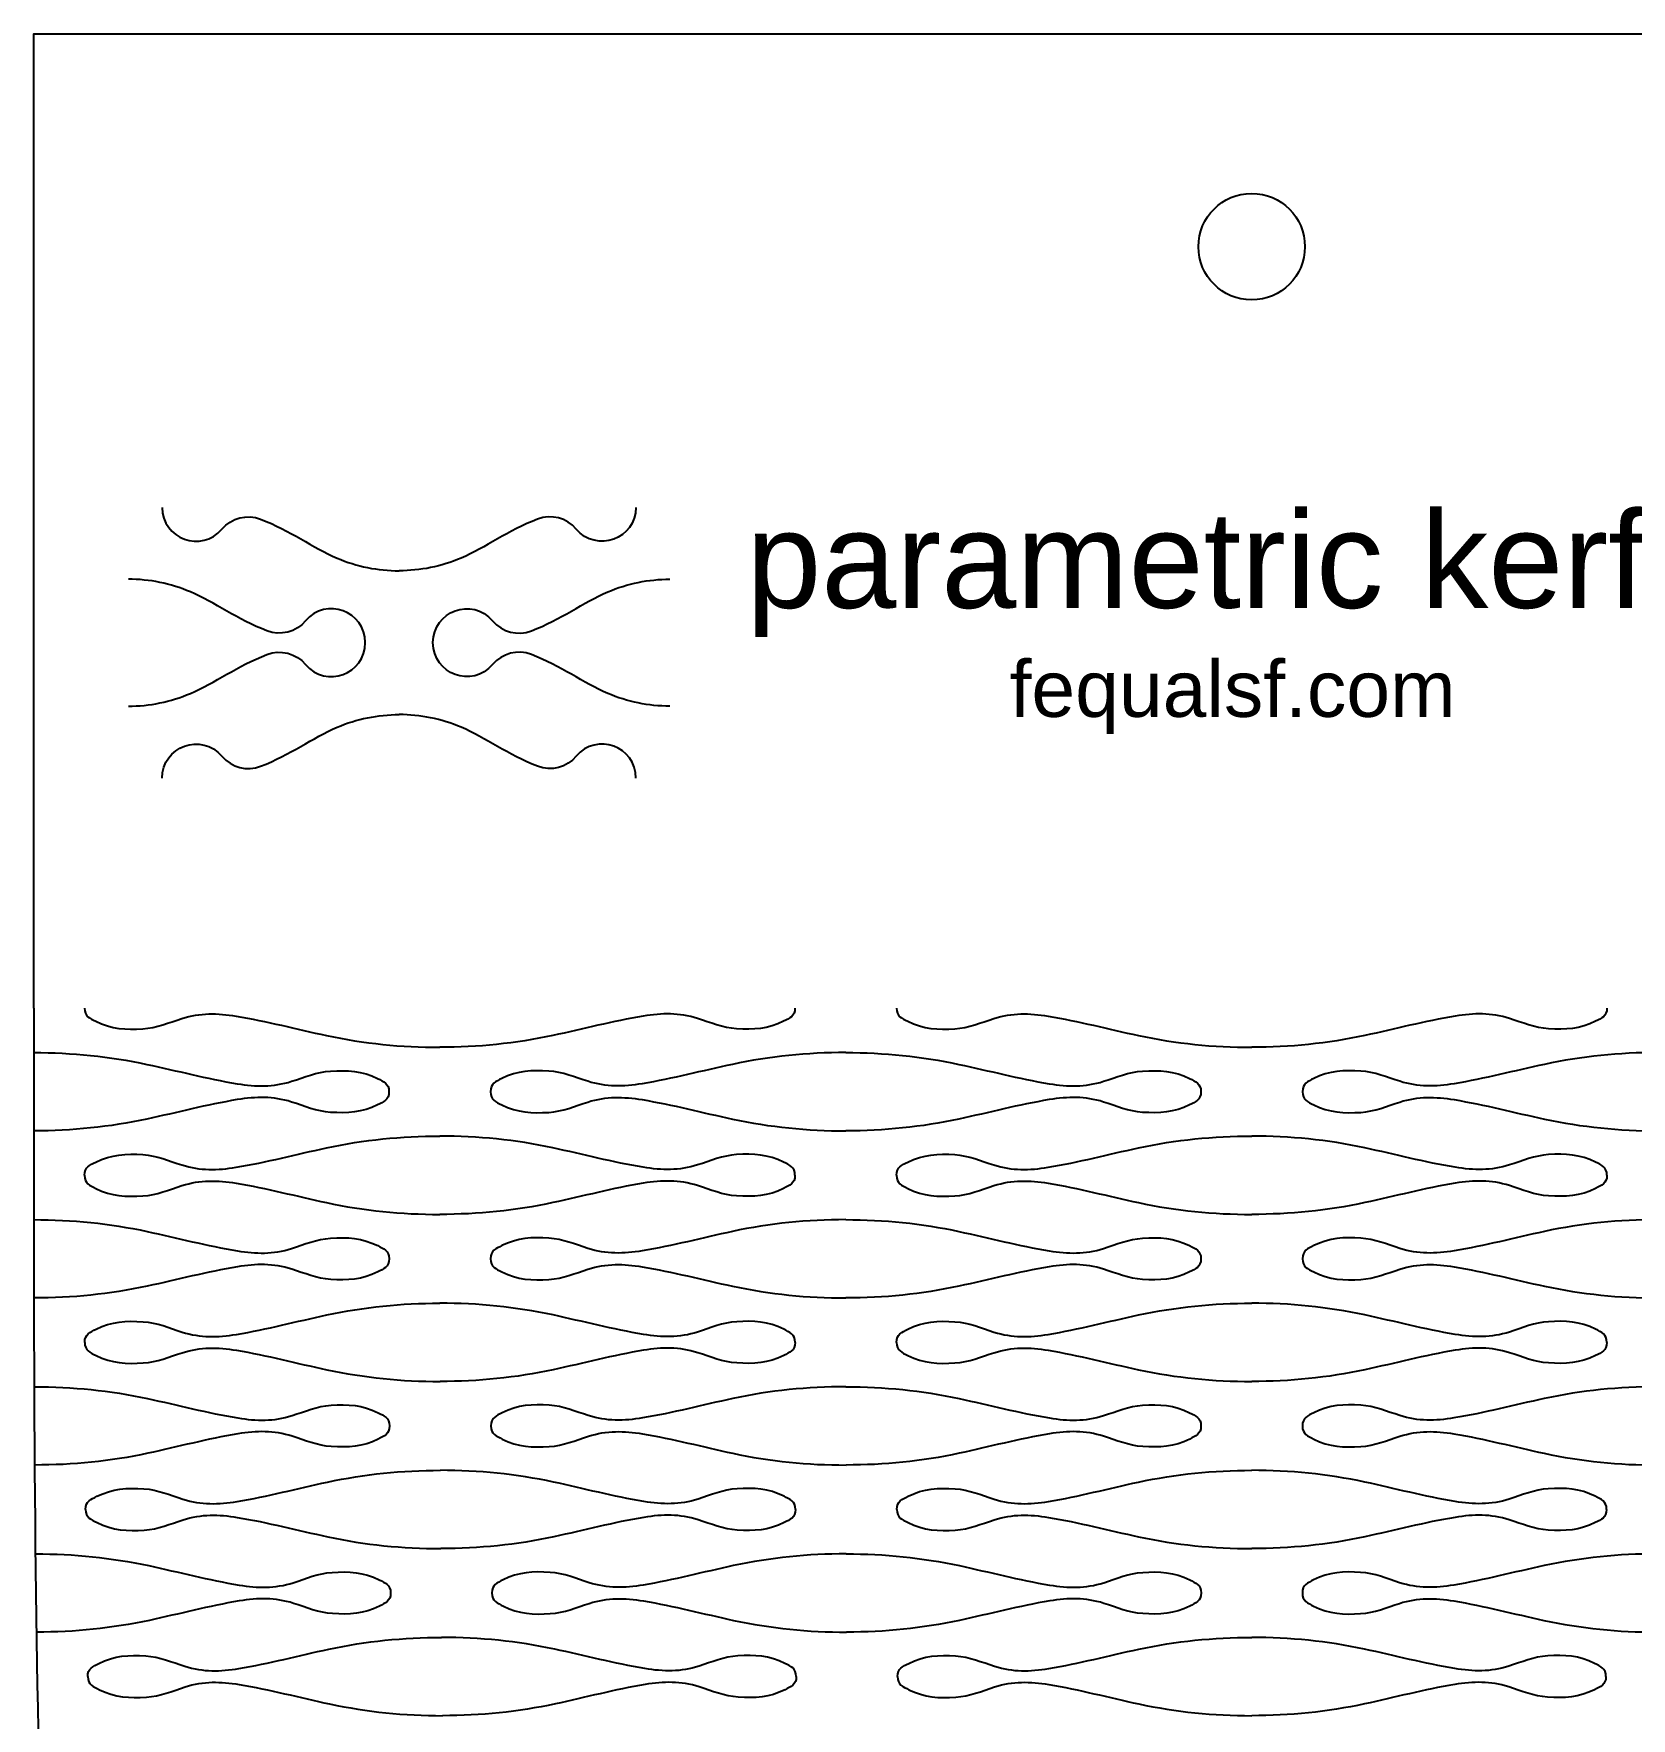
# Model space of a CAD drawing. Extents: x -15.8 to 22.7, y 5.7 to 11.5.
# Drawn here: x 5.646 to 8.356, y 8.608 to 11.465 of the extents above; entities that cross this region are included whole.
import ezdxf

# ---------------------------------------------------------------- set-up
doc = ezdxf.new("R2010")
doc.units = 0
doc.layers.add('DEFAULT', color=7, linetype='CONTINUOUS')
doc.styles.add('TEXTSTYLE25', font='standard')
doc.styles.add('TEXTSTYLE26', font='standard')

msp = doc.modelspace()

# ---------------------------------------------------------------- linework, layer by layer
at = {"layer": 'DEFAULT'}
msp.add_lwpolyline([(5.6458, 9.8123), (5.6458, 11.465), (9.7776, 11.465), (9.7776, 9.8123)], dxfattribs=at)
for points, knots in [([(7.802, 11.1038), (7.802, 11.1536), (7.7616, 11.1941), (7.7117, 11.1941), (7.6618, 11.1941), (7.6214, 11.1536), (7.6214, 11.1038), (7.6214, 11.0539), (7.6618, 11.0135), (7.7117, 11.0135), (7.7616, 11.0135), (7.802, 11.0539), (7.802, 11.1038)], [0, 0, 0, 0, 1, 1, 1, 2, 2, 2, 3, 3, 3, 4, 4, 4, 4]), ([(5.8638, 10.6617), (5.8638, 10.6082), (5.9306, 10.5838), (5.9651, 10.6248), (5.9811, 10.6438), (6.0075, 10.6506), (6.0307, 10.6417), (6.0809, 10.6223), (6.1188, 10.5935), (6.1604, 10.5757), (6.1938, 10.5613), (6.2297, 10.5541), (6.2656, 10.5541)], [0, 0, 0, 0, 1, 1, 1, 2, 2, 2, 3, 3, 3, 4, 4, 4, 4]), ([(6.6674, 10.6617), (6.6674, 10.6082), (6.6005, 10.5838), (6.5661, 10.6248), (6.55, 10.6438), (6.5237, 10.6506), (6.5005, 10.6417), (6.4502, 10.6223), (6.4124, 10.5935), (6.3708, 10.5757), (6.3373, 10.5613), (6.3015, 10.5541), (6.2656, 10.5541)], [0, 0, 0, 0, 1, 1, 1, 2, 2, 2, 3, 3, 3, 4, 4, 4, 4]), ([(6.2082, 10.4322), (6.2082, 10.4857), (6.1414, 10.5101), (6.1069, 10.4691), (6.0908, 10.4501), (6.0645, 10.4433), (6.0413, 10.4522), (5.9911, 10.4716), (5.9532, 10.5004), (5.9116, 10.5183), (5.8781, 10.5326), (5.8423, 10.5398), (5.8064, 10.5398)], [0, 0, 0, 0, 1, 1, 1, 2, 2, 2, 3, 3, 3, 4, 4, 4, 4]), ([(6.323, 10.4322), (6.323, 10.4857), (6.3898, 10.5101), (6.4243, 10.4691), (6.4403, 10.4501), (6.4667, 10.4433), (6.4899, 10.4522), (6.5401, 10.4716), (6.578, 10.5004), (6.6195, 10.5183), (6.653, 10.5326), (6.6889, 10.5398), (6.7248, 10.5398)], [0, 0, 0, 0, 1, 1, 1, 2, 2, 2, 3, 3, 3, 4, 4, 4, 4]), ([(5.8064, 10.3245), (5.8423, 10.3245), (5.8781, 10.3317), (5.9116, 10.3461), (5.9532, 10.3639), (5.9911, 10.3927), (6.0413, 10.4121), (6.0645, 10.421), (6.0908, 10.4142), (6.1069, 10.3952), (6.1414, 10.3542), (6.2082, 10.3786), (6.2082, 10.4322)], [0, 0, 0, 0, 1, 1, 1, 2, 2, 2, 3, 3, 3, 4, 4, 4, 4]), ([(6.7248, 10.3245), (6.6889, 10.3245), (6.653, 10.3317), (6.6195, 10.3461), (6.578, 10.3639), (6.5401, 10.3927), (6.4899, 10.4121), (6.4667, 10.421), (6.4403, 10.4142), (6.4243, 10.3952), (6.3898, 10.3542), (6.323, 10.3786), (6.323, 10.4322)], [0, 0, 0, 0, 1, 1, 1, 2, 2, 2, 3, 3, 3, 4, 4, 4, 4]), ([(5.8638, 10.2025), (5.8638, 10.2561), (5.9306, 10.2805), (5.9651, 10.2395), (5.9811, 10.2205), (6.0075, 10.2137), (6.0307, 10.2226), (6.0809, 10.242), (6.1188, 10.2708), (6.1604, 10.2887), (6.1938, 10.303), (6.2297, 10.3102), (6.2656, 10.3102)], [0, 0, 0, 0, 1, 1, 1, 2, 2, 2, 3, 3, 3, 4, 4, 4, 4]), ([(6.6674, 10.2025), (6.6674, 10.2561), (6.6005, 10.2805), (6.5661, 10.2395), (6.55, 10.2205), (6.5237, 10.2137), (6.5005, 10.2226), (6.4502, 10.242), (6.4124, 10.2708), (6.3708, 10.2887), (6.3373, 10.303), (6.3015, 10.3102), (6.2656, 10.3102)], [0, 0, 0, 0, 1, 1, 1, 2, 2, 2, 3, 3, 3, 4, 4, 4, 4]), ([(5.6458, 9.8123), (5.6458, 8.6318), (5.6458, 8.0416), (5.7491, 7.4513), (5.8524, 6.8611), (6.059, 6.2708), (6.8854, 5.6805)], [0, 0, 0, 0, 1, 1, 1, 2, 2, 2, 2]), ([(5.7319, 9.8123), (5.7319, 9.7983), (5.7411, 9.7951), (5.7512, 9.79), (5.7774, 9.7767), (5.8027, 9.7755), (5.8309, 9.7773), (5.8546, 9.7788), (5.8754, 9.7878), (5.8971, 9.7948), (5.9284, 9.8047), (5.9576, 9.804), (5.9892, 9.7988), (6.0408, 9.7902), (6.0913, 9.7768), (6.1424, 9.7659), (6.2061, 9.7523), (6.2694, 9.7459), (6.3345, 9.7459)], [0, 0, 0, 0, 1, 1, 1, 2, 2, 2, 3, 3, 3, 4, 4, 4, 5, 5, 5, 6, 6, 6, 6]), ([(6.937, 9.8123), (6.937, 9.7983), (6.9278, 9.7951), (6.9178, 9.79), (6.8915, 9.7767), (6.8662, 9.7755), (6.838, 9.7773), (6.8144, 9.7788), (6.7936, 9.7878), (6.7718, 9.7948), (6.7405, 9.8047), (6.7113, 9.804), (6.6798, 9.7988), (6.6281, 9.7902), (6.5776, 9.7768), (6.5265, 9.7659), (6.4628, 9.7523), (6.3995, 9.7459), (6.3345, 9.7459)], [0, 0, 0, 0, 1, 1, 1, 2, 2, 2, 3, 3, 3, 4, 4, 4, 5, 5, 5, 6, 6, 6, 6]), ([(7.1092, 9.8123), (7.1092, 9.7983), (7.1184, 9.7951), (7.1284, 9.79), (7.1547, 9.7767), (7.18, 9.7755), (7.2082, 9.7773), (7.2318, 9.7788), (7.2526, 9.7878), (7.2744, 9.7948), (7.3057, 9.8047), (7.3348, 9.804), (7.3664, 9.7988), (7.4181, 9.7902), (7.4686, 9.7768), (7.5197, 9.7659), (7.5833, 9.7523), (7.6467, 9.7459), (7.7117, 9.7459)], [0, 0, 0, 0, 1, 1, 1, 2, 2, 2, 3, 3, 3, 4, 4, 4, 5, 5, 5, 6, 6, 6, 6]), ([(8.3142, 9.8123), (8.3142, 9.7983), (8.305, 9.7951), (8.295, 9.79), (8.2688, 9.7767), (8.2434, 9.7755), (8.2153, 9.7773), (8.1916, 9.7788), (8.1708, 9.7878), (8.149, 9.7948), (8.1178, 9.8047), (8.0886, 9.804), (8.057, 9.7988), (8.0053, 9.7902), (7.9548, 9.7768), (7.9037, 9.7659), (7.8401, 9.7523), (7.7767, 9.7459), (7.7117, 9.7459)], [0, 0, 0, 0, 1, 1, 1, 2, 2, 2, 3, 3, 3, 4, 4, 4, 5, 5, 5, 6, 6, 6, 6]), ([(5.6458, 9.737), (5.7109, 9.737), (5.7743, 9.7306), (5.8379, 9.717), (5.889, 9.7061), (5.9395, 9.6927), (5.9912, 9.6841), (6.0227, 9.6789), (6.0519, 9.6782), (6.0832, 9.6882), (6.105, 9.6951), (6.1257, 9.7041), (6.1494, 9.7056), (6.1775, 9.7074), (6.2029, 9.7062), (6.2292, 9.6929), (6.2392, 9.6878), (6.2484, 9.6846), (6.2484, 9.6706)], [0, 0, 0, 0, 1, 1, 1, 2, 2, 2, 3, 3, 3, 4, 4, 4, 5, 5, 5, 6, 6, 6, 6]), ([(7.0231, 9.737), (6.958, 9.737), (6.8947, 9.7306), (6.831, 9.717), (6.7799, 9.7061), (6.7295, 9.6927), (6.6778, 9.6841), (6.6462, 9.6789), (6.617, 9.6782), (6.5858, 9.6882), (6.564, 9.6951), (6.5432, 9.7041), (6.5195, 9.7056), (6.4914, 9.7074), (6.4661, 9.7062), (6.4398, 9.6929), (6.4298, 9.6878), (6.4205, 9.6846), (6.4205, 9.6706)], [0, 0, 0, 0, 1, 1, 1, 2, 2, 2, 3, 3, 3, 4, 4, 4, 5, 5, 5, 6, 6, 6, 6]), ([(7.0231, 9.737), (7.0881, 9.737), (7.1515, 9.7306), (7.2152, 9.717), (7.2662, 9.7061), (7.3167, 9.6927), (7.3684, 9.6841), (7.4, 9.6789), (7.4291, 9.6782), (7.4604, 9.6882), (7.4822, 9.6951), (7.503, 9.7041), (7.5266, 9.7056), (7.5548, 9.7074), (7.5801, 9.7062), (7.6064, 9.6929), (7.6164, 9.6878), (7.6256, 9.6846), (7.6256, 9.6706)], [0, 0, 0, 0, 1, 1, 1, 2, 2, 2, 3, 3, 3, 4, 4, 4, 5, 5, 5, 6, 6, 6, 6]), ([(8.4003, 9.737), (8.3353, 9.737), (8.2719, 9.7306), (8.2083, 9.717), (8.1572, 9.7061), (8.1067, 9.6927), (8.055, 9.6841), (8.0235, 9.6789), (7.9943, 9.6782), (7.963, 9.6882), (7.9412, 9.6951), (7.9204, 9.7041), (7.8968, 9.7056), (7.8686, 9.7074), (7.8433, 9.7062), (7.817, 9.6929), (7.807, 9.6878), (7.7978, 9.6846), (7.7978, 9.6706)], [0, 0, 0, 0, 1, 1, 1, 2, 2, 2, 3, 3, 3, 4, 4, 4, 5, 5, 5, 6, 6, 6, 6]), ([(6.2484, 9.6706), (6.2484, 9.6566), (6.2392, 9.6534), (6.2292, 9.6483), (6.2029, 9.635), (6.1776, 9.6338), (6.1494, 9.6356), (6.1257, 9.6371), (6.105, 9.6461), (6.0832, 9.6531), (6.0519, 9.663), (6.0227, 9.6623), (5.9912, 9.6571), (5.9395, 9.6485), (5.889, 9.6351), (5.8379, 9.6242), (5.7742, 9.6106), (5.7109, 9.6042), (5.6459, 9.6042)], [0, 0, 0, 0, 1, 1, 1, 2, 2, 2, 3, 3, 3, 4, 4, 4, 5, 5, 5, 6, 6, 6, 6]), ([(6.4205, 9.6706), (6.4205, 9.6566), (6.4298, 9.6534), (6.4398, 9.6483), (6.4661, 9.635), (6.4914, 9.6338), (6.5195, 9.6356), (6.5432, 9.6371), (6.564, 9.6461), (6.5858, 9.6531), (6.617, 9.663), (6.6462, 9.6623), (6.6778, 9.6571), (6.7295, 9.6485), (6.78, 9.6351), (6.8311, 9.6242), (6.8947, 9.6106), (6.9581, 9.6042), (7.0231, 9.6042)], [0, 0, 0, 0, 1, 1, 1, 2, 2, 2, 3, 3, 3, 4, 4, 4, 5, 5, 5, 6, 6, 6, 6]), ([(7.6256, 9.6706), (7.6256, 9.6566), (7.6164, 9.6534), (7.6064, 9.6483), (7.5801, 9.635), (7.5548, 9.6338), (7.5266, 9.6356), (7.503, 9.6371), (7.4822, 9.6461), (7.4604, 9.6531), (7.4291, 9.663), (7.4, 9.6623), (7.3684, 9.6571), (7.3167, 9.6485), (7.2662, 9.6351), (7.2151, 9.6242), (7.1515, 9.6106), (7.0881, 9.6042), (7.0231, 9.6042)], [0, 0, 0, 0, 1, 1, 1, 2, 2, 2, 3, 3, 3, 4, 4, 4, 5, 5, 5, 6, 6, 6, 6]), ([(7.7978, 9.6706), (7.7978, 9.6566), (7.807, 9.6534), (7.817, 9.6483), (7.8433, 9.635), (7.8686, 9.6338), (7.8968, 9.6356), (7.9204, 9.6371), (7.9412, 9.6461), (7.963, 9.6531), (7.9943, 9.663), (8.0235, 9.6623), (8.055, 9.6571), (8.1067, 9.6485), (8.1572, 9.6351), (8.2083, 9.6242), (8.2719, 9.6106), (8.3353, 9.6042), (8.4003, 9.6042)], [0, 0, 0, 0, 1, 1, 1, 2, 2, 2, 3, 3, 3, 4, 4, 4, 5, 5, 5, 6, 6, 6, 6]), ([(5.732, 9.5289), (5.732, 9.5429), (5.7412, 9.5461), (5.7512, 9.5512), (5.7775, 9.5645), (5.8028, 9.5657), (5.831, 9.5639), (5.8546, 9.5624), (5.8754, 9.5534), (5.8972, 9.5464), (5.9285, 9.5365), (5.9576, 9.5372), (5.9892, 9.5424), (6.0409, 9.551), (6.0914, 9.5644), (6.1425, 9.5753), (6.2061, 9.5889), (6.2694, 9.5953), (6.3345, 9.5953)], [0, 0, 0, 0, 1, 1, 1, 2, 2, 2, 3, 3, 3, 4, 4, 4, 5, 5, 5, 6, 6, 6, 6]), ([(6.937, 9.5289), (6.937, 9.5429), (6.9278, 9.5461), (6.9178, 9.5512), (6.8915, 9.5645), (6.8662, 9.5657), (6.838, 9.5639), (6.8144, 9.5624), (6.7936, 9.5534), (6.7718, 9.5464), (6.7405, 9.5365), (6.7114, 9.5372), (6.6798, 9.5424), (6.6281, 9.551), (6.5776, 9.5644), (6.5265, 9.5753), (6.4629, 9.5889), (6.3995, 9.5953), (6.3345, 9.5953)], [0, 0, 0, 0, 1, 1, 1, 2, 2, 2, 3, 3, 3, 4, 4, 4, 5, 5, 5, 6, 6, 6, 6]), ([(7.1092, 9.5289), (7.1092, 9.5429), (7.1184, 9.5461), (7.1284, 9.5512), (7.1547, 9.5645), (7.18, 9.5657), (7.2082, 9.5639), (7.2318, 9.5624), (7.2526, 9.5534), (7.2744, 9.5464), (7.3057, 9.5365), (7.3348, 9.5372), (7.3664, 9.5424), (7.4181, 9.551), (7.4686, 9.5644), (7.5197, 9.5753), (7.5833, 9.5889), (7.6467, 9.5953), (7.7117, 9.5953)], [0, 0, 0, 0, 1, 1, 1, 2, 2, 2, 3, 3, 3, 4, 4, 4, 5, 5, 5, 6, 6, 6, 6]), ([(8.3142, 9.5289), (8.3142, 9.5429), (8.305, 9.5461), (8.295, 9.5512), (8.2687, 9.5645), (8.2434, 9.5657), (8.2152, 9.5639), (8.1916, 9.5624), (8.1708, 9.5534), (8.149, 9.5464), (8.1178, 9.5365), (8.0886, 9.5372), (8.057, 9.5424), (8.0053, 9.551), (7.9548, 9.5644), (7.9037, 9.5753), (7.8401, 9.5889), (7.7767, 9.5953), (7.7117, 9.5953)], [0, 0, 0, 0, 1, 1, 1, 2, 2, 2, 3, 3, 3, 4, 4, 4, 5, 5, 5, 6, 6, 6, 6]), ([(5.732, 9.5289), (5.732, 9.5149), (5.7412, 9.5117), (5.7512, 9.5066), (5.7775, 9.4933), (5.8028, 9.4921), (5.831, 9.4939), (5.8547, 9.4953), (5.8754, 9.5044), (5.8972, 9.5113), (5.9285, 9.5213), (5.9576, 9.5206), (5.9892, 9.5154), (6.0409, 9.5068), (6.0914, 9.4934), (6.1425, 9.4825), (6.2062, 9.4689), (6.2695, 9.4625), (6.3346, 9.4625)], [0, 0, 0, 0, 1, 1, 1, 2, 2, 2, 3, 3, 3, 4, 4, 4, 5, 5, 5, 6, 6, 6, 6]), ([(6.937, 9.5289), (6.937, 9.5149), (6.9278, 9.5117), (6.9178, 9.5066), (6.8915, 9.4932), (6.8662, 9.4921), (6.8381, 9.4939), (6.8144, 9.4953), (6.7936, 9.5044), (6.7718, 9.5113), (6.7405, 9.5213), (6.7114, 9.5206), (6.6798, 9.5154), (6.6281, 9.5068), (6.5776, 9.4934), (6.5266, 9.4825), (6.4629, 9.4689), (6.3996, 9.4625), (6.3346, 9.4625)], [0, 0, 0, 0, 1, 1, 1, 2, 2, 2, 3, 3, 3, 4, 4, 4, 5, 5, 5, 6, 6, 6, 6]), ([(7.1092, 9.5289), (7.1092, 9.5149), (7.1184, 9.5117), (7.1284, 9.5066), (7.1547, 9.4933), (7.18, 9.4921), (7.2082, 9.4939), (7.2318, 9.4953), (7.2526, 9.5044), (7.2744, 9.5113), (7.3057, 9.5213), (7.3349, 9.5206), (7.3664, 9.5154), (7.4181, 9.5068), (7.4686, 9.4934), (7.5197, 9.4825), (7.5833, 9.4689), (7.6467, 9.4625), (7.7117, 9.4625)], [0, 0, 0, 0, 1, 1, 1, 2, 2, 2, 3, 3, 3, 4, 4, 4, 5, 5, 5, 6, 6, 6, 6]), ([(8.3142, 9.5289), (8.3142, 9.5149), (8.305, 9.5117), (8.295, 9.5066), (8.2687, 9.4933), (8.2434, 9.4921), (8.2152, 9.4939), (8.1916, 9.4953), (8.1708, 9.5044), (8.149, 9.5113), (8.1177, 9.5213), (8.0886, 9.5206), (8.057, 9.5154), (8.0053, 9.5068), (7.9548, 9.4934), (7.9037, 9.4825), (7.8401, 9.4689), (7.7767, 9.4625), (7.7117, 9.4625)], [0, 0, 0, 0, 1, 1, 1, 2, 2, 2, 3, 3, 3, 4, 4, 4, 5, 5, 5, 6, 6, 6, 6]), ([(5.646, 9.4536), (5.7111, 9.4536), (5.7744, 9.4472), (5.8381, 9.4336), (5.8892, 9.4226), (5.9397, 9.4093), (5.9914, 9.4007), (6.0229, 9.3955), (6.0521, 9.3947), (6.0833, 9.4047), (6.1051, 9.4117), (6.1259, 9.4207), (6.1495, 9.4222), (6.1777, 9.424), (6.2031, 9.4228), (6.2293, 9.4095), (6.2394, 9.4044), (6.2486, 9.4012), (6.2486, 9.3872)], [0, 0, 0, 0, 1, 1, 1, 2, 2, 2, 3, 3, 3, 4, 4, 4, 5, 5, 5, 6, 6, 6, 6]), ([(7.0232, 9.4536), (6.9581, 9.4536), (6.8948, 9.4472), (6.8311, 9.4336), (6.78, 9.4226), (6.7296, 9.4093), (6.6779, 9.4007), (6.6463, 9.3955), (6.6172, 9.3948), (6.5859, 9.4047), (6.5641, 9.4117), (6.5433, 9.4207), (6.5197, 9.4222), (6.4915, 9.424), (6.4662, 9.4228), (6.4399, 9.4095), (6.4299, 9.4044), (6.4207, 9.4012), (6.4207, 9.3872)], [0, 0, 0, 0, 1, 1, 1, 2, 2, 2, 3, 3, 3, 4, 4, 4, 5, 5, 5, 6, 6, 6, 6]), ([(7.0232, 9.4536), (7.0882, 9.4536), (7.1515, 9.4472), (7.2152, 9.4336), (7.2663, 9.4226), (7.3168, 9.4093), (7.3684, 9.4007), (7.4, 9.3955), (7.4292, 9.3948), (7.4604, 9.4047), (7.4822, 9.4117), (7.503, 9.4207), (7.5267, 9.4222), (7.5548, 9.424), (7.5801, 9.4228), (7.6064, 9.4095), (7.6164, 9.4044), (7.6256, 9.4012), (7.6256, 9.3872)], [0, 0, 0, 0, 1, 1, 1, 2, 2, 2, 3, 3, 3, 4, 4, 4, 5, 5, 5, 6, 6, 6, 6]), ([(8.4003, 9.4536), (8.3352, 9.4536), (8.2719, 9.4472), (8.2082, 9.4336), (8.1571, 9.4226), (8.1066, 9.4093), (8.055, 9.4007), (8.0234, 9.3955), (7.9942, 9.3948), (7.963, 9.4047), (7.9412, 9.4117), (7.9204, 9.4207), (7.8968, 9.4222), (7.8686, 9.424), (7.8433, 9.4228), (7.817, 9.4095), (7.807, 9.4044), (7.7978, 9.4012), (7.7978, 9.3872)], [0, 0, 0, 0, 1, 1, 1, 2, 2, 2, 3, 3, 3, 4, 4, 4, 5, 5, 5, 6, 6, 6, 6]), ([(6.2486, 9.3872), (6.2486, 9.3732), (6.2394, 9.37), (6.2294, 9.3649), (6.2031, 9.3515), (6.1778, 9.3504), (6.1497, 9.3522), (6.126, 9.3536), (6.1052, 9.3627), (6.0834, 9.3696), (6.0522, 9.3796), (6.023, 9.3789), (5.9914, 9.3737), (5.9398, 9.3651), (5.8893, 9.3517), (5.8382, 9.3408), (5.7746, 9.3271), (5.7113, 9.3208), (5.6462, 9.3208)], [0, 0, 0, 0, 1, 1, 1, 2, 2, 2, 3, 3, 3, 4, 4, 4, 5, 5, 5, 6, 6, 6, 6]), ([(6.4207, 9.3872), (6.4207, 9.3732), (6.43, 9.37), (6.44, 9.3649), (6.4662, 9.3515), (6.4916, 9.3504), (6.5197, 9.3522), (6.5434, 9.3536), (6.5642, 9.3627), (6.586, 9.3696), (6.6172, 9.3796), (6.6464, 9.3789), (6.678, 9.3737), (6.7296, 9.3651), (6.7801, 9.3517), (6.8312, 9.3408), (6.8949, 9.3271), (6.9582, 9.3208), (7.0232, 9.3208)], [0, 0, 0, 0, 1, 1, 1, 2, 2, 2, 3, 3, 3, 4, 4, 4, 5, 5, 5, 6, 6, 6, 6]), ([(7.6256, 9.3872), (7.6256, 9.3732), (7.6164, 9.37), (7.6064, 9.3649), (7.5802, 9.3515), (7.5548, 9.3504), (7.5267, 9.3522), (7.503, 9.3536), (7.4822, 9.3627), (7.4604, 9.3696), (7.4292, 9.3796), (7.4, 9.3789), (7.3684, 9.3737), (7.3168, 9.3651), (7.2663, 9.3517), (7.2152, 9.3408), (7.1516, 9.3271), (7.0883, 9.3208), (7.0232, 9.3208)], [0, 0, 0, 0, 1, 1, 1, 2, 2, 2, 3, 3, 3, 4, 4, 4, 5, 5, 5, 6, 6, 6, 6]), ([(7.7978, 9.3872), (7.7978, 9.3732), (7.807, 9.37), (7.817, 9.3649), (7.8433, 9.3515), (7.8686, 9.3504), (7.8968, 9.3522), (7.9204, 9.3536), (7.9412, 9.3627), (7.963, 9.3696), (7.9942, 9.3796), (8.0234, 9.3789), (8.055, 9.3737), (8.1066, 9.3651), (8.1571, 9.3517), (8.2082, 9.3408), (8.2719, 9.3271), (8.3352, 9.3208), (8.4002, 9.3208)], [0, 0, 0, 0, 1, 1, 1, 2, 2, 2, 3, 3, 3, 4, 4, 4, 5, 5, 5, 6, 6, 6, 6]), ([(5.7324, 9.2455), (5.7324, 9.2595), (5.7416, 9.2627), (5.7516, 9.2678), (5.7779, 9.2811), (5.8032, 9.2823), (5.8314, 9.2805), (5.855, 9.279), (5.8758, 9.27), (5.8976, 9.263), (5.9288, 9.2531), (5.958, 9.2538), (5.9896, 9.259), (6.0412, 9.2676), (6.0917, 9.281), (6.1428, 9.2919), (6.2064, 9.3055), (6.2697, 9.3119), (6.3347, 9.3119)], [0, 0, 0, 0, 1, 1, 1, 2, 2, 2, 3, 3, 3, 4, 4, 4, 5, 5, 5, 6, 6, 6, 6]), ([(6.9372, 9.2455), (6.9372, 9.2595), (6.928, 9.2627), (6.918, 9.2678), (6.8917, 9.2811), (6.8664, 9.2823), (6.8382, 9.2805), (6.8146, 9.279), (6.7938, 9.27), (6.772, 9.263), (6.7407, 9.2531), (6.7116, 9.2538), (6.68, 9.259), (6.6283, 9.2676), (6.5778, 9.281), (6.5267, 9.2919), (6.4631, 9.3055), (6.3998, 9.3119), (6.3347, 9.3119)], [0, 0, 0, 0, 1, 1, 1, 2, 2, 2, 3, 3, 3, 4, 4, 4, 5, 5, 5, 6, 6, 6, 6]), ([(7.1093, 9.2455), (7.1093, 9.2595), (7.1185, 9.2627), (7.1285, 9.2678), (7.1548, 9.2811), (7.1801, 9.2823), (7.2083, 9.2805), (7.2319, 9.279), (7.2527, 9.27), (7.2745, 9.263), (7.3058, 9.2531), (7.3349, 9.2538), (7.3665, 9.259), (7.4181, 9.2676), (7.4687, 9.281), (7.5197, 9.2919), (7.5834, 9.3055), (7.6467, 9.3119), (7.7117, 9.3119)], [0, 0, 0, 0, 1, 1, 1, 2, 2, 2, 3, 3, 3, 4, 4, 4, 5, 5, 5, 6, 6, 6, 6]), ([(8.3141, 9.2455), (8.3141, 9.2595), (8.3049, 9.2627), (8.2949, 9.2678), (8.2686, 9.2811), (8.2433, 9.2823), (8.2151, 9.2805), (8.1915, 9.279), (8.1707, 9.27), (8.1489, 9.263), (8.1177, 9.2531), (8.0885, 9.2538), (8.0569, 9.259), (8.0053, 9.2676), (7.9548, 9.281), (7.9037, 9.2919), (7.8401, 9.3055), (7.7767, 9.3119), (7.7117, 9.3119)], [0, 0, 0, 0, 1, 1, 1, 2, 2, 2, 3, 3, 3, 4, 4, 4, 5, 5, 5, 6, 6, 6, 6]), ([(5.7324, 9.2455), (5.7325, 9.2315), (5.7417, 9.2282), (5.7518, 9.2232), (5.778, 9.2099), (5.8034, 9.2087), (5.8316, 9.2105), (5.8552, 9.2119), (5.8759, 9.221), (5.8977, 9.2279), (5.929, 9.2379), (5.9581, 9.2372), (5.9897, 9.232), (6.0414, 9.2234), (6.0919, 9.21), (6.1431, 9.1991), (6.2067, 9.1855), (6.27, 9.1791), (6.3351, 9.1791)], [0, 0, 0, 0, 1, 1, 1, 2, 2, 2, 3, 3, 3, 4, 4, 4, 5, 5, 5, 6, 6, 6, 6]), ([(6.9372, 9.2455), (6.9372, 9.2315), (6.928, 9.2283), (6.918, 9.2232), (6.8918, 9.2098), (6.8665, 9.2087), (6.8383, 9.2105), (6.8146, 9.2119), (6.7939, 9.221), (6.7721, 9.2279), (6.7408, 9.2379), (6.7116, 9.2372), (6.6801, 9.232), (6.6284, 9.2234), (6.578, 9.21), (6.5269, 9.1991), (6.4633, 9.1854), (6.4001, 9.1791), (6.3351, 9.1791)], [0, 0, 0, 0, 1, 1, 1, 2, 2, 2, 3, 3, 3, 4, 4, 4, 5, 5, 5, 6, 6, 6, 6]), ([(7.1093, 9.2455), (7.1093, 9.2315), (7.1186, 9.2282), (7.1286, 9.2232), (7.1549, 9.2098), (7.1802, 9.2087), (7.2083, 9.2105), (7.232, 9.2119), (7.2528, 9.221), (7.2745, 9.2279), (7.3058, 9.2379), (7.3349, 9.2372), (7.3665, 9.232), (7.4182, 9.2234), (7.4687, 9.21), (7.5198, 9.1991), (7.5834, 9.1854), (7.6467, 9.1791), (7.7117, 9.1791)], [0, 0, 0, 0, 1, 1, 1, 2, 2, 2, 3, 3, 3, 4, 4, 4, 5, 5, 5, 6, 6, 6, 6]), ([(8.3141, 9.2455), (8.3141, 9.2315), (8.3049, 9.2282), (8.2948, 9.2232), (8.2686, 9.2098), (8.2432, 9.2087), (8.2151, 9.2105), (8.1914, 9.2119), (8.1707, 9.221), (8.1489, 9.2279), (8.1176, 9.2379), (8.0885, 9.2372), (8.0569, 9.232), (8.0052, 9.2234), (7.9548, 9.21), (7.9037, 9.1991), (7.84, 9.1854), (7.7767, 9.1791), (7.7117, 9.1791)], [0, 0, 0, 0, 1, 1, 1, 2, 2, 2, 3, 3, 3, 4, 4, 4, 5, 5, 5, 6, 6, 6, 6]), ([(5.6468, 9.1702), (5.7118, 9.1702), (5.7752, 9.1638), (5.8389, 9.1502), (5.89, 9.1392), (5.9405, 9.1259), (5.9922, 9.1173), (6.0237, 9.1121), (6.0529, 9.1113), (6.0841, 9.1213), (6.1059, 9.1283), (6.1266, 9.1373), (6.1502, 9.1388), (6.1784, 9.1406), (6.2037, 9.1394), (6.23, 9.1261), (6.24, 9.121), (6.2493, 9.1178), (6.2493, 9.1038)], [0, 0, 0, 0, 1, 1, 1, 2, 2, 2, 3, 3, 3, 4, 4, 4, 5, 5, 5, 6, 6, 6, 6]), ([(7.0234, 9.1702), (6.9584, 9.1702), (6.8951, 9.1638), (6.8315, 9.1502), (6.7804, 9.1392), (6.73, 9.1259), (6.6784, 9.1173), (6.6469, 9.1121), (6.6177, 9.1114), (6.5865, 9.1213), (6.5646, 9.1283), (6.5439, 9.1373), (6.5202, 9.1388), (6.4921, 9.1406), (6.4668, 9.1394), (6.4405, 9.1261), (6.4305, 9.121), (6.4213, 9.1178), (6.4214, 9.1038)], [0, 0, 0, 0, 1, 1, 1, 2, 2, 2, 3, 3, 3, 4, 4, 4, 5, 5, 5, 6, 6, 6, 6]), ([(7.0234, 9.1702), (7.0884, 9.1702), (7.1518, 9.1638), (7.2154, 9.1502), (7.2665, 9.1392), (7.317, 9.1259), (7.3686, 9.1173), (7.4002, 9.1121), (7.4293, 9.1113), (7.4605, 9.1213), (7.4823, 9.1283), (7.5031, 9.1373), (7.5267, 9.1388), (7.5549, 9.1406), (7.5802, 9.1394), (7.6064, 9.1261), (7.6165, 9.121), (7.6257, 9.1178), (7.6257, 9.1038)], [0, 0, 0, 0, 1, 1, 1, 2, 2, 2, 3, 3, 3, 4, 4, 4, 5, 5, 5, 6, 6, 6, 6]), ([(8.4, 9.1702), (8.335, 9.1702), (8.2716, 9.1638), (8.208, 9.1502), (8.1569, 9.1392), (8.1065, 9.1259), (8.0548, 9.1173), (8.0233, 9.1121), (7.9941, 9.1113), (7.9629, 9.1213), (7.9411, 9.1283), (7.9203, 9.1373), (7.8967, 9.1388), (7.8686, 9.1406), (7.8432, 9.1394), (7.817, 9.1261), (7.8069, 9.121), (7.7977, 9.1178), (7.7977, 9.1038)], [0, 0, 0, 0, 1, 1, 1, 2, 2, 2, 3, 3, 3, 4, 4, 4, 5, 5, 5, 6, 6, 6, 6]), ([(6.2493, 9.1038), (6.2494, 9.0898), (6.2402, 9.0865), (6.2302, 9.0815), (6.204, 9.0681), (6.1787, 9.067), (6.1505, 9.0688), (6.1269, 9.0702), (6.1061, 9.0793), (6.0843, 9.0862), (6.053, 9.0962), (6.0239, 9.0955), (5.9923, 9.0903), (5.9407, 9.0817), (5.8903, 9.0683), (5.8393, 9.0574), (5.7757, 9.0437), (5.7125, 9.0374), (5.6475, 9.0374)], [0, 0, 0, 0, 1, 1, 1, 2, 2, 2, 3, 3, 3, 4, 4, 4, 5, 5, 5, 6, 6, 6, 6]), ([(6.4214, 9.1038), (6.4214, 9.0898), (6.4306, 9.0865), (6.4407, 9.0815), (6.4669, 9.0681), (6.4923, 9.067), (6.5204, 9.0688), (6.544, 9.0702), (6.5648, 9.0793), (6.5866, 9.0862), (6.6178, 9.0962), (6.6469, 9.0955), (6.6785, 9.0903), (6.7301, 9.0817), (6.7806, 9.0683), (6.8317, 9.0574), (6.8953, 9.0437), (6.9586, 9.0374), (7.0237, 9.0374)], [0, 0, 0, 0, 1, 1, 1, 2, 2, 2, 3, 3, 3, 4, 4, 4, 5, 5, 5, 6, 6, 6, 6]), ([(7.6257, 9.1038), (7.6257, 9.0898), (7.6165, 9.0865), (7.6065, 9.0815), (7.5802, 9.0681), (7.5549, 9.067), (7.5268, 9.0688), (7.5031, 9.0702), (7.4824, 9.0793), (7.4606, 9.0862), (7.4293, 9.0962), (7.4002, 9.0955), (7.3686, 9.0903), (7.317, 9.0817), (7.2665, 9.0683), (7.2155, 9.0574), (7.1519, 9.0437), (7.0886, 9.0374), (7.0237, 9.0374)], [0, 0, 0, 0, 1, 1, 1, 2, 2, 2, 3, 3, 3, 4, 4, 4, 5, 5, 5, 6, 6, 6, 6]), ([(7.7977, 9.1038), (7.7977, 9.0898), (7.8069, 9.0865), (7.8169, 9.0815), (7.8432, 9.0681), (7.8685, 9.067), (7.8967, 9.0688), (7.9203, 9.0702), (7.9411, 9.0793), (7.9628, 9.0862), (7.9941, 9.0962), (8.0232, 9.0955), (8.0548, 9.0903), (8.1064, 9.0817), (8.1569, 9.0683), (8.2079, 9.0574), (8.2715, 9.0437), (8.3348, 9.0374), (8.3998, 9.0374)], [0, 0, 0, 0, 1, 1, 1, 2, 2, 2, 3, 3, 3, 4, 4, 4, 5, 5, 5, 6, 6, 6, 6]), ([(5.7339, 8.9621), (5.7339, 8.9761), (5.743, 8.9793), (5.7531, 8.9844), (5.7793, 8.9977), (5.8046, 8.9988), (5.8327, 8.9971), (5.8563, 8.9956), (5.8771, 8.9866), (5.8989, 8.9796), (5.9302, 8.9696), (5.9593, 8.9704), (5.9909, 8.9756), (6.0424, 8.9842), (6.0929, 8.9975), (6.1439, 9.0085), (6.2074, 9.0221), (6.2707, 9.0285), (6.3356, 9.0285)], [0, 0, 0, 0, 1, 1, 1, 2, 2, 2, 3, 3, 3, 4, 4, 4, 5, 5, 5, 6, 6, 6, 6]), ([(6.9378, 8.9621), (6.9378, 8.9761), (6.9286, 8.9793), (6.9185, 8.9844), (6.8923, 8.9977), (6.867, 8.9989), (6.8388, 8.9971), (6.8152, 8.9956), (6.7945, 8.9866), (6.7727, 8.9796), (6.7415, 8.9696), (6.7123, 8.9704), (6.6808, 8.9756), (6.6291, 8.9842), (6.5786, 8.9975), (6.5275, 9.0085), (6.4639, 9.0221), (6.4006, 9.0285), (6.3356, 9.0285)], [0, 0, 0, 0, 1, 1, 1, 2, 2, 2, 3, 3, 3, 4, 4, 4, 5, 5, 5, 6, 6, 6, 6]), ([(7.1098, 8.9621), (7.1098, 8.9761), (7.119, 8.9793), (7.129, 8.9844), (7.1552, 8.9977), (7.1805, 8.9989), (7.2086, 8.9971), (7.2323, 8.9956), (7.253, 8.9866), (7.2748, 8.9796), (7.3061, 8.9696), (7.3352, 8.9704), (7.3668, 8.9756), (7.4184, 8.9842), (7.4688, 8.9975), (7.5199, 9.0085), (7.5834, 9.0221), (7.6467, 9.0285), (7.7117, 9.0285)], [0, 0, 0, 0, 1, 1, 1, 2, 2, 2, 3, 3, 3, 4, 4, 4, 5, 5, 5, 6, 6, 6, 6]), ([(8.3136, 8.9621), (8.3137, 8.9761), (8.3045, 8.9793), (8.2945, 8.9844), (8.2682, 8.9977), (8.2429, 8.9989), (8.2148, 8.9971), (8.1911, 8.9956), (8.1704, 8.9866), (8.1486, 8.9796), (8.1174, 8.9696), (8.0882, 8.9704), (8.0567, 8.9756), (8.0051, 8.9842), (7.9546, 8.9975), (7.9036, 9.0085), (7.84, 9.0221), (7.7767, 9.0285), (7.7117, 9.0285)], [0, 0, 0, 0, 1, 1, 1, 2, 2, 2, 3, 3, 3, 4, 4, 4, 5, 5, 5, 6, 6, 6, 6]), ([(5.7339, 8.9621), (5.7341, 8.948), (5.7434, 8.9448), (5.7534, 8.9398), (5.7797, 8.9265), (5.8051, 8.9253), (5.8333, 8.927), (5.8568, 8.9285), (5.8775, 8.9376), (5.8992, 8.9445), (5.9304, 8.9545), (5.9596, 8.9538), (5.9911, 8.9486), (6.0428, 8.94), (6.0934, 8.9266), (6.1445, 8.9157), (6.2081, 8.9021), (6.2714, 8.8957), (6.3365, 8.8957)], [0, 0, 0, 0, 1, 1, 1, 2, 2, 2, 3, 3, 3, 4, 4, 4, 5, 5, 5, 6, 6, 6, 6]), ([(6.9378, 8.9621), (6.9379, 8.9481), (6.9287, 8.9448), (6.9187, 8.9398), (6.8925, 8.9264), (6.8672, 8.9253), (6.8391, 8.927), (6.8154, 8.9285), (6.7947, 8.9376), (6.7728, 8.9445), (6.7416, 8.9545), (6.7125, 8.9538), (6.6809, 8.9486), (6.6294, 8.94), (6.579, 8.9266), (6.528, 8.9157), (6.4645, 8.902), (6.4014, 8.8957), (6.3365, 8.8957)], [0, 0, 0, 0, 1, 1, 1, 2, 2, 2, 3, 3, 3, 4, 4, 4, 5, 5, 5, 6, 6, 6, 6]), ([(7.1098, 8.9621), (7.1098, 8.9481), (7.119, 8.9448), (7.1291, 8.9398), (7.1553, 8.9264), (7.1807, 8.9253), (7.2088, 8.927), (7.2324, 8.9285), (7.2531, 8.9376), (7.2749, 8.9445), (7.3061, 8.9545), (7.3353, 8.9538), (7.3668, 8.9486), (7.4184, 8.94), (7.4689, 8.9266), (7.5199, 8.9157), (7.5835, 8.902), (7.6468, 8.8957), (7.7117, 8.8957)], [0, 0, 0, 0, 1, 1, 1, 2, 2, 2, 3, 3, 3, 4, 4, 4, 5, 5, 5, 6, 6, 6, 6]), ([(8.3136, 8.9621), (8.3136, 8.9481), (8.3044, 8.9448), (8.2943, 8.9398), (8.2681, 8.9264), (8.2428, 8.9253), (8.2146, 8.927), (8.191, 8.9285), (8.1703, 8.9376), (8.1485, 8.9445), (8.1173, 8.9545), (8.0882, 8.9538), (8.0566, 8.9486), (8.005, 8.94), (7.9545, 8.9266), (7.9035, 8.9157), (7.8399, 8.902), (7.7767, 8.8957), (7.7117, 8.8957)], [0, 0, 0, 0, 1, 1, 1, 2, 2, 2, 3, 3, 3, 4, 4, 4, 5, 5, 5, 6, 6, 6, 6]), ([(5.649, 8.8868), (5.714, 8.8868), (5.7773, 8.8804), (5.841, 8.8668), (5.8921, 8.8558), (5.9426, 8.8424), (5.9943, 8.8339), (6.0258, 8.8287), (6.0549, 8.8279), (6.0861, 8.8379), (6.1078, 8.8449), (6.1285, 8.8539), (6.152, 8.8554), (6.1802, 8.8572), (6.2055, 8.856), (6.2318, 8.8427), (6.2418, 8.8376), (6.2511, 8.8344), (6.2512, 8.8204)], [0, 0, 0, 0, 1, 1, 1, 2, 2, 2, 3, 3, 3, 4, 4, 4, 5, 5, 5, 6, 6, 6, 6]), ([(7.0241, 8.8868), (6.9592, 8.8868), (6.896, 8.8804), (6.8325, 8.8668), (6.7815, 8.8558), (6.7312, 8.8424), (6.6797, 8.8339), (6.6482, 8.8287), (6.619, 8.828), (6.5878, 8.8379), (6.566, 8.8449), (6.5452, 8.8539), (6.5216, 8.8554), (6.4935, 8.8572), (6.4682, 8.8561), (6.4421, 8.8427), (6.4321, 8.8376), (6.4229, 8.8343), (6.423, 8.8204)], [0, 0, 0, 0, 1, 1, 1, 2, 2, 2, 3, 3, 3, 4, 4, 4, 5, 5, 5, 6, 6, 6, 6]), ([(7.0241, 8.8868), (7.0891, 8.8868), (7.1524, 8.8804), (7.216, 8.8668), (7.267, 8.8558), (7.3174, 8.8424), (7.369, 8.8339), (7.4005, 8.8287), (7.4296, 8.8279), (7.4608, 8.8379), (7.4826, 8.8449), (7.5033, 8.8539), (7.5269, 8.8554), (7.5551, 8.8572), (7.5803, 8.856), (7.6066, 8.8427), (7.6166, 8.8376), (7.6258, 8.8344), (7.6258, 8.8204)], [0, 0, 0, 0, 1, 1, 1, 2, 2, 2, 3, 3, 3, 4, 4, 4, 5, 5, 5, 6, 6, 6, 6]), ([(8.3993, 8.8868), (8.3343, 8.8868), (8.271, 8.8804), (8.2075, 8.8668), (8.1564, 8.8558), (8.106, 8.8424), (8.0544, 8.8339), (8.0229, 8.8287), (7.9938, 8.8279), (7.9626, 8.8379), (7.9408, 8.8449), (7.9201, 8.8539), (7.8965, 8.8554), (7.8684, 8.8572), (7.8431, 8.856), (7.8168, 8.8427), (7.8068, 8.8376), (7.7976, 8.8344), (7.7976, 8.8204)], [0, 0, 0, 0, 1, 1, 1, 2, 2, 2, 3, 3, 3, 4, 4, 4, 5, 5, 5, 6, 6, 6, 6]), ([(6.2512, 8.8204), (6.2513, 8.8064), (6.2422, 8.8032), (6.2322, 8.7981), (6.2061, 8.7847), (6.1808, 8.7836), (6.1528, 8.7854), (6.1291, 8.7868), (6.1083, 8.7959), (6.0865, 8.8028), (6.0553, 8.8128), (6.0262, 8.8121), (5.9946, 8.8069), (5.9432, 8.7983), (5.8929, 8.7849), (5.842, 8.774), (5.7786, 8.7603), (5.7155, 8.754), (5.6507, 8.754)], [0, 0, 0, 0, 1, 1, 1, 2, 2, 2, 3, 3, 3, 4, 4, 4, 5, 5, 5, 6, 6, 6, 6]), ([(6.423, 8.8204), (6.4231, 8.8064), (6.4324, 8.8031), (6.4424, 8.7981), (6.4687, 8.7848), (6.494, 8.7836), (6.5221, 8.7854), (6.5457, 8.7868), (6.5664, 8.7959), (6.5881, 8.8028), (6.6193, 8.8128), (6.6484, 8.8121), (6.6799, 8.8069), (6.7315, 8.7983), (6.782, 8.7849), (6.833, 8.774), (6.8966, 8.7603), (6.9598, 8.754), (7.0247, 8.754)], [0, 0, 0, 0, 1, 1, 1, 2, 2, 2, 3, 3, 3, 4, 4, 4, 5, 5, 5, 6, 6, 6, 6]), ([(7.6258, 8.8204), (7.6258, 8.8064), (7.6166, 8.8031), (7.6066, 8.7981), (7.5804, 8.7847), (7.5551, 8.7836), (7.527, 8.7854), (7.5034, 8.7868), (7.4827, 8.7959), (7.4609, 8.8028), (7.4297, 8.8128), (7.4006, 8.8121), (7.3691, 8.8069), (7.3175, 8.7983), (7.2672, 8.7849), (7.2162, 8.774), (7.1527, 8.7603), (7.0896, 8.754), (7.0247, 8.754)], [0, 0, 0, 0, 1, 1, 1, 2, 2, 2, 3, 3, 3, 4, 4, 4, 5, 5, 5, 6, 6, 6, 6]), ([(7.7976, 8.8204), (7.7976, 8.8064), (7.8068, 8.8031), (7.8168, 8.7981), (7.843, 8.7847), (7.8683, 8.7836), (7.8964, 8.7854), (7.92, 8.7868), (7.9407, 8.7959), (7.9625, 8.8028), (7.9937, 8.8128), (8.0228, 8.8121), (8.0543, 8.8069), (8.1059, 8.7983), (8.1562, 8.7849), (8.2072, 8.774), (8.2707, 8.7603), (8.3338, 8.754), (8.3987, 8.754)], [0, 0, 0, 0, 1, 1, 1, 2, 2, 2, 3, 3, 3, 4, 4, 4, 5, 5, 5, 6, 6, 6, 6]), ([(5.7375, 8.6787), (5.7374, 8.6926), (5.7465, 8.6959), (5.7564, 8.701), (5.7826, 8.7144), (5.8078, 8.7155), (5.8358, 8.7137), (5.8595, 8.7122), (5.8803, 8.7032), (5.9021, 8.6962), (5.9333, 8.6863), (5.9624, 8.687), (5.9939, 8.6922), (6.0453, 8.7008), (6.0956, 8.7142), (6.1464, 8.7251), (6.2099, 8.7387), (6.2729, 8.7451), (6.3378, 8.7451)], [0, 0, 0, 0, 1, 1, 1, 2, 2, 2, 3, 3, 3, 4, 4, 4, 5, 5, 5, 6, 6, 6, 6]), ([(6.9392, 8.6787), (6.9391, 8.6927), (6.9299, 8.6959), (6.9199, 8.701), (6.8937, 8.7143), (6.8684, 8.7155), (6.8403, 8.7137), (6.8167, 8.7122), (6.796, 8.7032), (6.7743, 8.6962), (6.7432, 8.6862), (6.7141, 8.687), (6.6826, 8.6922), (6.631, 8.7008), (6.5805, 8.7142), (6.5295, 8.7251), (6.4659, 8.7387), (6.4027, 8.7451), (6.3378, 8.7451)], [0, 0, 0, 0, 1, 1, 1, 2, 2, 2, 3, 3, 3, 4, 4, 4, 5, 5, 5, 6, 6, 6, 6]), ([(7.1109, 8.6787), (7.1108, 8.6926), (7.12, 8.6959), (7.13, 8.701), (7.1561, 8.7143), (7.1814, 8.7155), (7.2095, 8.7137), (7.2331, 8.7122), (7.2538, 8.7032), (7.2756, 8.6962), (7.3068, 8.6863), (7.3359, 8.687), (7.3674, 8.6922), (7.4189, 8.7008), (7.4692, 8.7142), (7.5202, 8.7251), (7.5837, 8.7387), (7.6468, 8.7451), (7.7117, 8.7451)], [0, 0, 0, 0, 1, 1, 1, 2, 2, 2, 3, 3, 3, 4, 4, 4, 5, 5, 5, 6, 6, 6, 6]), ([(8.3126, 8.6787), (8.3126, 8.6926), (8.3034, 8.6959), (8.2934, 8.701), (8.2673, 8.7143), (8.242, 8.7155), (8.2139, 8.7137), (8.1903, 8.7122), (8.1696, 8.7032), (8.1478, 8.6962), (8.1166, 8.6863), (8.0876, 8.687), (8.0561, 8.6922), (8.0045, 8.7008), (7.9542, 8.7142), (7.9032, 8.7251), (7.8398, 8.7387), (7.7766, 8.7451), (7.7117, 8.7451)], [0, 0, 0, 0, 1, 1, 1, 2, 2, 2, 3, 3, 3, 4, 4, 4, 5, 5, 5, 6, 6, 6, 6]), ([(5.7375, 8.6787), (5.7379, 8.6646), (5.7472, 8.6614), (5.7573, 8.6564), (5.7836, 8.6432), (5.8089, 8.6419), (5.8371, 8.6437), (5.8606, 8.6451), (5.8811, 8.6542), (5.9027, 8.6611), (5.9339, 8.6712), (5.9629, 8.6704), (5.9944, 8.6652), (6.0461, 8.6566), (6.0967, 8.6432), (6.1478, 8.6323), (6.2114, 8.6187), (6.2746, 8.6123), (6.3395, 8.6123)], [0, 0, 0, 0, 1, 1, 1, 2, 2, 2, 3, 3, 3, 4, 4, 4, 5, 5, 5, 6, 6, 6, 6]), ([(6.9392, 8.6787), (6.9393, 8.6647), (6.9302, 8.6615), (6.9202, 8.6564), (6.8941, 8.643), (6.8689, 8.6419), (6.8409, 8.6437), (6.8172, 8.6451), (6.7965, 8.6542), (6.7746, 8.6611), (6.7435, 8.6711), (6.7144, 8.6704), (6.6829, 8.6652), (6.6315, 8.6566), (6.5813, 8.6432), (6.5306, 8.6323), (6.4672, 8.6186), (6.4043, 8.6123), (6.3395, 8.6123)], [0, 0, 0, 0, 1, 1, 1, 2, 2, 2, 3, 3, 3, 4, 4, 4, 5, 5, 5, 6, 6, 6, 6]), ([(7.1109, 8.6787), (7.111, 8.6647), (7.1202, 8.6615), (7.1302, 8.6564), (7.1564, 8.6431), (7.1817, 8.6419), (7.2098, 8.6437), (7.2334, 8.6451), (7.254, 8.6542), (7.2757, 8.6611), (7.3069, 8.6711), (7.336, 8.6704), (7.3675, 8.6652), (7.419, 8.6566), (7.4694, 8.6432), (7.5204, 8.6323), (7.5838, 8.6187), (7.6469, 8.6123), (7.7117, 8.6123)], [0, 0, 0, 0, 1, 1, 1, 2, 2, 2, 3, 3, 3, 4, 4, 4, 5, 5, 5, 6, 6, 6, 6]), ([(8.3126, 8.6787), (8.3124, 8.6647), (8.3032, 8.6615), (8.2932, 8.6564), (8.267, 8.6431), (8.2417, 8.6419), (8.2136, 8.6437), (8.19, 8.6451), (8.1694, 8.6542), (8.1477, 8.6611), (8.1165, 8.6711), (8.0874, 8.6704), (8.056, 8.6652), (8.0044, 8.6566), (7.954, 8.6432), (7.9031, 8.6323), (7.8396, 8.6187), (7.7765, 8.6123), (7.7117, 8.6123)], [0, 0, 0, 0, 1, 1, 1, 2, 2, 2, 3, 3, 3, 4, 4, 4, 5, 5, 5, 6, 6, 6, 6])]:
    msp.add_open_spline(points, degree=3, knots=knots, dxfattribs=at)

# ---------------------------------------------------------------- texts
at = {"layer": 'DEFAULT', "color": 7, "attachment_point": 7}
for s, insert, char_height, style in [('\\fHelvetica 25 Ultra Light|b0|i0|c0|p34;\\W1;parametric kerf #6', (6.8545, 10.4417), 0.163767, 'TEXTSTYLE25'), ('\\fHelvetica 25 Ultra Light|b0|i0|c0|p34;\\W1;fequalsf.com', (7.301, 10.2775), 0.095531, 'TEXTSTYLE26')]:
    msp.add_mtext(s, dxfattribs=dict(at, insert=insert, char_height=char_height, style=style))

doc.saveas('drawing.dxf')
